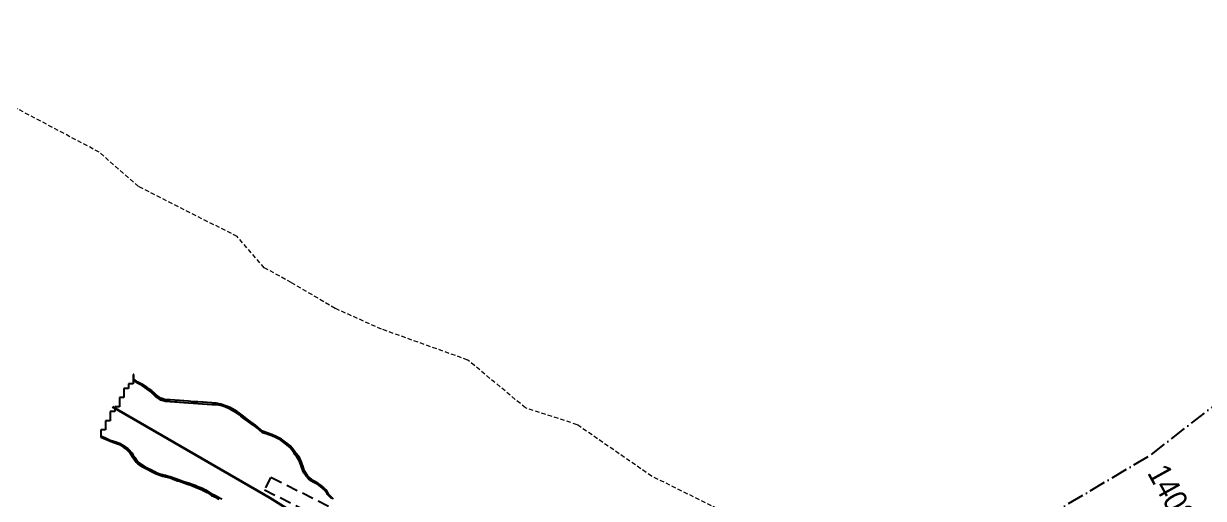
# Model space of a CAD drawing. Header units: metres. Extents: x 5688 to 19740, y -52 to 3406.
# Drawn here: x 6374.5 to 6630.1, y 2901 to 3003.9 of the extents above; entities that cross this region are included whole.
import ezdxf
from ezdxf.enums import TextEntityAlignment as Align

# ---------------------------------------------------------------- set-up
doc = ezdxf.new("R2010")
doc.units = ezdxf.units.M
for name, pattern in [('ACAD_ISO10W100', [18, 12, -3, 0, -3]), ('BORDER2', [22.225, 6.35, -3.175, 6.35, -3.175, 0, -3.175]), ('DASHED', [19.05, 12.7, -6.35]), ('HIDDEN', [9.525, 6.35, -3.175])]:
    doc.linetypes.add(name, pattern=pattern)
for name, color, linetype in [('0 32m buffer', 11, 'BORDER2'), ('100_YEAR_FLOODLINE', 11, 'Continuous'), ('50_YEAR_FLOODLINE', 7, 'Continuous'), ('Contours', 7, 'Continuous'), ('PWV_RESERVES', 7, 'Continuous'), ('River', 7, 'Continuous'), ('SERV', 7, 'Continuous')]:
    doc.layers.add(name, color=color, linetype=linetype)
doc.styles.add('MM-STANDARD', font='', dxfattribs={"height": 1})
doc.styles.get('MM-STANDARD').set_extended_font_data('MM-STANDARD')

# ---------------------------------------------------------------- blocks, each defined once
blk = doc.blocks.new('CONTOURS-CG')
at = {"layer": 'Contours', "color": 253, "true_color": 0xa1a3a5, "style": 'MM-STANDARD', "width": 0.9}
blk.add_text('1402m', height=5, rotation=299, dxfattribs=at).set_placement((30439.66, 1717.53, 1407.47), align=Align.MIDDLE)

msp = doc.modelspace()

# ---------------------------------------------------------------- linework, layer by layer
at = {"layer": '0 32m buffer', "linetype": 'HIDDEN', "lineweight": 20, "ltscale": 0.15}
msp.add_lwpolyline([(6635.324, 2842.753), (6620.797, 2849.322), (6611.811, 2853.487), (6597.608, 2862.591), (6585.008, 2868.616), (6571.566, 2877.051), (6559.399, 2881.011), (6551.649, 2885.526), (6510.536, 2905.836), (6494.401, 2916.997), (6483.191, 2920.656), (6470.697, 2931.017), (6452.04, 2937.696), (6441.946, 2942.206), (6432.447, 2947.803), (6426.616, 2951.026), (6420.751, 2957.762), (6399.346, 2968.608), (6390.817, 2976.071), (6373.096, 2985.46)], dxfattribs=at)
at = {"layer": '100_YEAR_FLOODLINE', "color": 217, "lineweight": 25, "true_color": 0x93278f}
for points in [[(6441.583, 2900.858), (6441.209, 2901.235), (6440.599, 2901.858), (6440.209, 2902.515), (6439.966, 2902.858), (6439.209, 2903.583), (6438.841, 2903.859), (6438.209, 2904.361), (6437.281, 2904.859), (6437.209, 2904.897), (6436.209, 2905.669), (6436.034, 2905.859), (6435.407, 2906.859), (6435.21, 2907.358), (6435.008, 2907.859), (6434.64, 2908.859), (6434.21, 2909.856), (6434.208, 2909.859), (6433.449, 2910.859), (6433.21, 2911.124), (6432.717, 2911.86), (6432.211, 2912.449), (6431.719, 2912.86), (6431.211, 2913.247), (6430.35, 2913.86), (6430.211, 2913.928), (6429.211, 2914.408), (6428.211, 2914.843), (6428.165, 2914.86), (6427.211, 2915.216), (6426.211, 2915.56), (6425.87, 2915.861), (6425.211, 2916.496), (6424.707, 2916.861), (6424.212, 2917.241), (6423.389, 2917.861), (6423.212, 2918.008), (6422.212, 2918.78), (6422.096, 2918.861), (6421.212, 2919.522), (6420.717, 2919.862), (6420.212, 2920.171), (6419.212, 2920.696), (6418.856, 2920.862), (6418.212, 2921.119), (6417.212, 2921.477), (6416.212, 2921.649), (6415.212, 2921.716), (6414.212, 2921.805), (6413.388, 2921.863), (6413.212, 2921.875), (6412.212, 2921.922), (6411.212, 2921.96), (6410.212, 2922.067), (6409.212, 2922.155), (6408.212, 2922.236), (6407.212, 2922.318), (6406.212, 2922.389), (6405.212, 2922.375), (6404.212, 2922.713), (6403.987, 2922.865), (6403.213, 2923.451), (6402.789, 2923.865), (6402.213, 2924.33), (6401.465, 2924.865), (6401.213, 2925.045), (6400.213, 2925.696), (6399.911, 2925.865), (6399.213, 2926.212), (6398.349, 2926.866)], [(6391.211, 2914.27), (6392.211, 2913.886), (6392.248, 2913.867), (6393.211, 2913.406), (6394.211, 2913.077), (6394.806, 2912.866), (6395.211, 2912.695), (6396.211, 2912.082), (6396.539, 2911.866), (6397.21, 2911.202), (6397.48, 2910.866), (6398.157, 2909.866), (6398.21, 2909.784), (6398.844, 2908.866), (6399.21, 2908.484), (6400.21, 2907.884), (6400.241, 2907.865), (6401.21, 2907.343), (6402.173, 2906.865), (6402.21, 2906.844), (6403.21, 2906.326), (6404.21, 2905.966), (6404.631, 2905.865), (6405.21, 2905.722), (6406.209, 2905.479), (6407.209, 2905.077), (6407.825, 2904.864), (6408.209, 2904.728), (6409.209, 2904.405), (6410.209, 2904.055), (6410.701, 2903.863), (6411.209, 2903.646), (6412.209, 2903.238), (6413.152, 2902.863), (6413.209, 2902.84), (6414.209, 2902.315), (6414.903, 2901.863), (6415.209, 2901.676), (6416.209, 2901.211), (6416.794, 2900.862)]]:
    msp.add_lwpolyline(points, dxfattribs=at)
at = {"layer": '50_YEAR_FLOODLINE', "color": 5, "lineweight": 25}
for points in [[(6441.209, 2900.93), (6440.301, 2901.858), (6440.209, 2902.014), (6439.621, 2902.858), (6439.209, 2903.257), (6438.412, 2903.859), (6438.209, 2904.023), (6437.209, 2904.554), (6436.72, 2904.859), (6436.209, 2905.254), (6435.656, 2905.859), (6435.21, 2906.596), (6435.059, 2906.859), (6434.661, 2907.859), (6434.3, 2908.859), (6434.21, 2909.071), (6433.739, 2909.859), (6433.21, 2910.556), (6433.065, 2910.86), (6432.361, 2911.86), (6432.211, 2912.033), (6431.211, 2912.855), (6431.206, 2912.86), (6430.211, 2913.676), (6429.779, 2913.86), (6429.211, 2914.128), (6428.211, 2914.552), (6427.392, 2914.861), (6427.211, 2914.927), (6426.211, 2915.252), (6425.515, 2915.861), (6425.211, 2916.153), (6424.246, 2916.861), (6424.211, 2916.888), (6423.212, 2917.626), (6422.88, 2917.861), (6422.212, 2918.374), (6421.533, 2918.862), (6421.212, 2919.105), (6420.212, 2919.796), (6420.11, 2919.862), (6419.212, 2920.343), (6418.212, 2920.813), (6418.094, 2920.862), (6417.212, 2921.174), (6416.212, 2921.303), (6415.212, 2921.337), (6414.212, 2921.41), (6413.212, 2921.466), (6412.212, 2921.505), (6411.212, 2921.584), (6410.212, 2921.672), (6409.212, 2921.766), (6408.212, 2921.827), (6407.741, 2921.864), (6407.212, 2921.904), (6406.212, 2921.985), (6405.212, 2922.015), (6404.212, 2922.311), (6403.384, 2922.865), (6403.213, 2922.994), (6402.317, 2923.865), (6402.213, 2923.948), (6401.213, 2924.687), (6401.012, 2924.865), (6400.213, 2925.429), (6399.436, 2925.865), (6399.213, 2925.976), (6398.213, 2926.663)], [(6391.211, 2914.588), (6392.211, 2914.168), (6392.79, 2913.867), (6393.211, 2913.666), (6394.211, 2913.36), (6395.211, 2913.016), (6395.486, 2912.866), (6396.211, 2912.422), (6397.051, 2911.866), (6397.211, 2911.708), (6397.881, 2910.866), (6398.21, 2910.373), (6398.56, 2909.866), (6399.21, 2908.905), (6399.251, 2908.865), (6400.21, 2908.256), (6400.832, 2907.865), (6401.21, 2907.657), (6402.21, 2907.185), (6402.82, 2906.865), (6403.21, 2906.659), (6404.21, 2906.282), (6405.21, 2906.048), (6405.872, 2905.864), (6406.21, 2905.778), (6407.209, 2905.377), (6408.209, 2905.019), (6408.754, 2904.864), (6409.209, 2904.719), (6410.209, 2904.397), (6411.209, 2904.029), (6411.636, 2903.863), (6412.209, 2903.636), (6413.209, 2903.226), (6413.853, 2902.863), (6414.209, 2902.679), (6415.209, 2902.039), (6415.627, 2901.863), (6416.209, 2901.609), (6417.209, 2901.038), (6417.383, 2900.862)]]:
    msp.add_lwpolyline(points, dxfattribs=at)
at = {"layer": 'PWV_RESERVES', "color": 251, "linetype": 'ACAD_ISO10W100', "ltscale": 0.3, "true_color": 0x636466}
msp.add_lwpolyline([(7086.74, 3403.022), (6913.614, 3195.323), (6768.816, 3034.928), (6695.504, 2970.011), (6618.054, 2910.054), (6517.033, 2850.362), (6466.828, 2820.081), (6388.751, 2776.624), (6256.56, 2715.587), (6191.898, 2702.479), (6163.318, 2702.934), (6110.714, 2740.213), (6077.241, 2778.089), (6048.556, 2807.124), (6013.512, 2842.21), (5969.589, 2883.877), (5688.296, 3147.193)], dxfattribs=at)
at = {"layer": 'River', "linetype": 'Continuous'}
for p, q in [((6398.361, 2927.866), (6398.213, 2927.866)), ((6398.213, 2927.866), (6398.213, 2925.866)), ((6398.349, 2926.866), (6398.361, 2927.866)), ((6397.213, 2924.866), (6396.213, 2924.866)), ((6396.213, 2924.866), (6396.213, 2922.866)), ((6397.213, 2924.866), (6396.213, 2924.866)), ((6396.213, 2924.866), (6396.213, 2922.866)), ((6398.213, 2925.866), (6397.213, 2925.866)), ((6397.213, 2925.866), (6397.213, 2924.866)), ((6398.213, 2925.866), (6397.213, 2925.866)), ((6397.213, 2925.866), (6397.213, 2924.866)), ((6398.213, 2926.663), (6398.213, 2925.866)), ((6395.213, 2922.866), (6395.212, 2920.866)), ((6395.213, 2922.866), (6395.212, 2920.866)), ((6396.213, 2922.866), (6395.213, 2922.866)), ((6396.213, 2922.866), (6395.213, 2922.866)), ((6394.212, 2919.866), (6393.212, 2919.866)), ((6393.212, 2919.866), (6393.212, 2917.866)), ((6394.212, 2919.866), (6393.212, 2919.866)), ((6393.212, 2919.866), (6393.212, 2917.866)), ((6395.212, 2920.866), (6394.212, 2920.866)), ((6394.212, 2920.866), (6394.212, 2919.866)), ((6395.212, 2920.866), (6394.212, 2920.866)), ((6394.212, 2920.866), (6394.212, 2919.866)), ((6392.212, 2917.867), (6392.211, 2915.867)), ((6392.212, 2917.867), (6392.211, 2915.867)), ((6393.212, 2917.866), (6392.212, 2917.867)), ((6393.212, 2917.866), (6392.212, 2917.867)), ((6392.211, 2915.867), (6391.211, 2915.867)), ((6392.211, 2915.867), (6391.211, 2915.867)), ((6391.211, 2915.867), (6391.211, 2914.27)), ((6391.211, 2915.867), (6391.211, 2914.588))]:
    msp.add_line(p, q, dxfattribs=at)
at = {"layer": 'River', "color": 5, "linetype": 'Continuous', "lineweight": 30}
msp.add_lwpolyline([(6393.7, 2920.898), (6427.83, 2901.132), (6432.456, 2898.282)], dxfattribs=at)
at = {"layer": 'SERV', "color": 251, "linetype": 'DASHED', "ltscale": 0.2, "true_color": 0x636466}
for p, q in [((6427.988, 2905.582), (6426.645, 2902.902)), ((6542.674, 2847.966), (6427.988, 2905.582)), ((6426.645, 2902.902), (6539.248, 2846.334))]:
    msp.add_line(p, q, dxfattribs=at)

# ---------------------------------------------------------------- block references
at = {"layer": 'Contours', "color": 215, "linetype": 'Continuous', "true_color": 0xa953a0}
msp.add_blockref('CONTOURS-CG', (-23815.222, 1182.208), dxfattribs=at)

doc.saveas('drawing.dxf')
